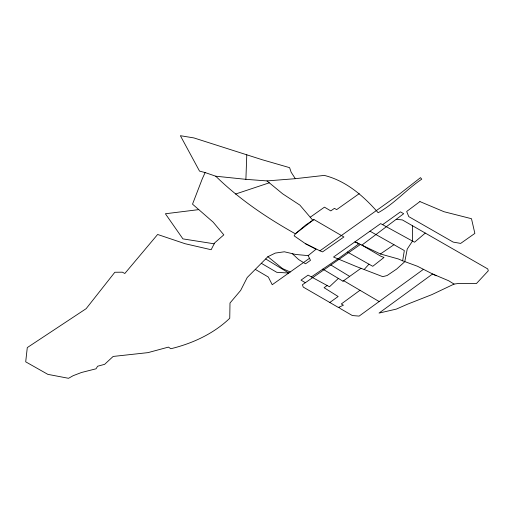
<?xml version="1.0" encoding="UTF-8"?>
<svg xmlns="http://www.w3.org/2000/svg" width="514" height="514" viewBox="0 0 514 514"><rect width="100%" height="100%" fill="white"/><g stroke="black" fill="none" stroke-linecap="round" stroke-linejoin="round"><path stroke-width="0.77" d="M396.185 219.317L402.372 219.928L412.511 225.749L412.421 241.169L407.242 249.039L404.775 261.71L396.699 269.021L387.1 275.536L382.75 276.661L355.823 266.323L333.528 257.032L380.668 223.609L414.547 242.21L425.277 233.073L487.735 268.912L488.3 270.788L476.42 283.561L458.893 283.4L454.068 284.088L431.933 294.599L407.409 304.237L396.333 309.1L379.024 313.09L432.595 273.975L448.632 280.734L454.068 284.088M319.939 250.819L322.541 251.886L343.905 236.98L313.913 219.51L305.663 225.048L295.357 233.799L294.149 235.849L305.406 243.668L319.939 250.819L399.32 194.202L420.497 177.658L421.75 179.18C406.523 189.409 394.315 203.814 378.163 212.732C363.642 196.085 346.192 180.844 324.283 175.402L295.338 178.686L266.997 180.915L245.898 179.335L246.778 154.836M436.129 275.774L417.471 266.265L402.655 260.81L404.325 250.549L369.964 231.184M245.898 179.335L215.764 176.212L205.137 172.569L202.285 178.814L192.525 204.161L213.13 222.125L223.815 234.859L214.64 242.897L211.158 249.727L185.136 243.732L157.625 234.474L124.812 273.506L122.396 272.189L114.84 272.259L86.14 308.683L27.287 347.592L25.7 361.83L47.847 374.359L68.542 378.298L73.155 375.689L81.475 372.496L96.041 368.801L97.621 366.231L104.638 364.336L113.144 356.446L147.993 352.63L168.431 347.111L170.841 348.73C192.429 343.519 213.625 333.759 229.752 318.25L229.996 303.016L240.668 290.404L247.228 277.489L267.871 256.704L275.298 253.081L284.358 251.783L295.743 254.462L308.169 255.625L316.046 249.213L305.406 243.668M364.156 269.522L368.968 264.183L372.766 266.303L384.003 257.443L380.848 256.242L361.862 245.107L354.956 241.811L359.016 243.745L337.936 258.87L311.375 276.911M338.366 278.427L329.461 286.773L308.085 275.118L301.011 280.136L305.361 282.706M313.913 219.51L295.357 233.799C266.805 217.788 239.196 199.181 215.764 176.212M423.459 269.317L359.119 316.104L352.341 315.545L340.088 308.445L339.009 307.199L338.405 307.468L303.286 287.108L302.393 284.769L360.455 244.433M359.98 290.281L341.309 303.967L343.416 305.213L339.009 307.199M309.492 258.304L272.234 284.724L268.327 277.046L255.278 269.362M382.589 224.676L400.464 211.871L403.683 213.715L361.862 245.107L380.418 253.974L398.292 258.953L402.655 260.81M322.798 269.098L342.973 281.184L343.66 280.689L379.133 301.532M329.808 302.489L338.154 296.514L324.096 287.705L327.167 285.521M342.973 281.184L360.982 268.302M310.212 217.229L324.456 207.155L330.81 210.901L334.441 208.337L336.638 209.628L359.247 193.637M380.418 253.974L393.962 244.709M235.547 194.048L269.297 182.811M198.789 209.616L165.386 213.76L182.92 238.888L214.171 243.809M205.137 172.569L199.522 171.104L180.382 135.702L193.919 137.925L262.198 159.732L289.607 167.66L291.149 172.241L295.338 178.686M290.269 272.022L282.533 268.578L267.871 256.704M368.968 264.183L347.445 252.046M412.511 225.749L425.277 233.073M261.369 263.322L276.776 272.311L288.817 273.043L265.744 258.985M330.939 265.031L349.661 276.397M266.997 180.915L282.661 193.823L299.861 205.092L312.795 220.255M292.248 253.64L298.647 259.564L305.534 263.791L310.501 260.341L308.169 255.625M419.919 201.572L406.67 211.485L408.778 216.625L453.181 242.1L460.666 243.405L474.865 233.407L471.486 218.707L444.012 211.723L419.919 201.572"/></g></svg>
